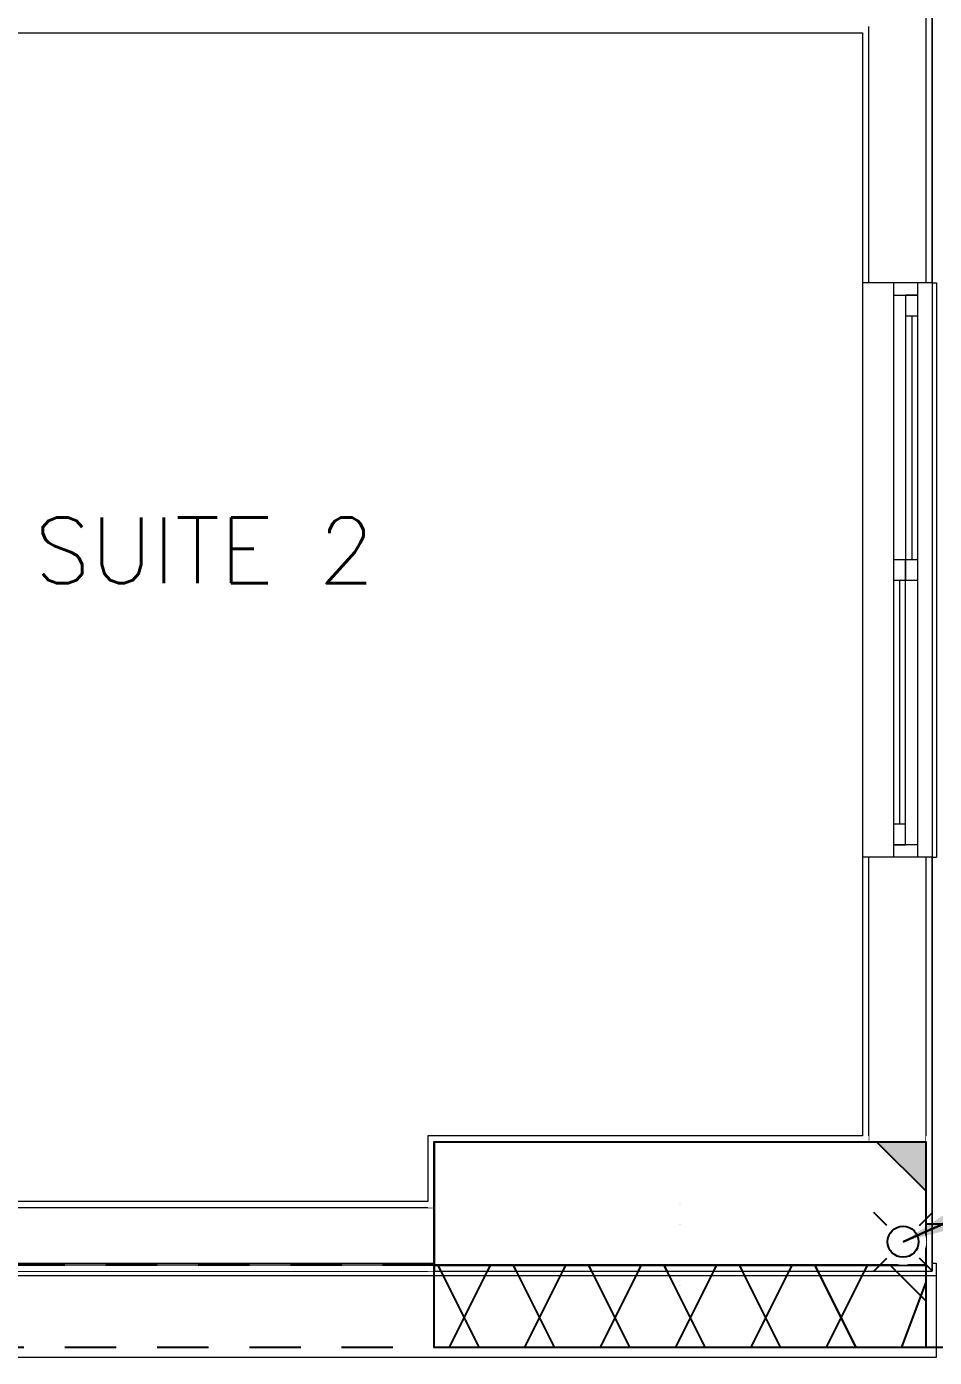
# Model space of a CAD drawing. Header units: millimetres. Extents: x 188.6 to 263.2, y 40.1 to 120.1.
# Drawn here: x 214.065 to 216.279, y 40.232 to 43.477 of the extents above; entities that cross this region are included whole.
import ezdxf

# ---------------------------------------------------------------- set-up
doc = ezdxf.new("R2010")
doc.units = ezdxf.units.MM
doc.set_wipeout_variables(frame=1)
doc.linetypes.add('HIDDEN2', pattern=[0.1875, 0.125, -0.0625])
doc.linetypes.add('Wipeout_Contour', pattern=[1000, 0, -1000])
for name, color, linetype in [('ARQ', 8, 'Continuous'), ('ARQ-BASE', 8, 'Continuous'), ('ESTR-PILARES', 11, 'Continuous'), ('ESTR-VIGAS', 11, 'HIDDEN2'), ('ESTRUTURA', 7, 'Continuous'), ('Janelas ARCHICAD', 7, 'Continuous'), ('SPDA-COL', 7, 'Continuous'), ('SPDA-D', 164, 'Continuous')]:
    doc.layers.add(name, color=color, linetype=linetype)
doc.styles.add('60-75', font='romans.shx', dxfattribs={"height": 0.12})
doc.dimstyles.new('IND75', dxfattribs={"dimtxt": 0.15, "dimasz": 0.1875, "dimexe": 0.15, "dimexo": 0, "dimgap": 0.1, "dimtad": 1, "dimzin": 10, "dimdsep": 46, "dimtxsty": '60-75', "dimcen": 0, "dimclrd": 256, "dimclre": 1, "dimclrt": 256, "dimadec": 0, "dimazin": 0, "dimtfac": 1, "dimtix": 1, "dimtmove": 2, "dimatfit": 3, "dimfxl": 0.15, "dimtolj": 1, "dimtzin": 6, "dimarcsym": 0})

# ---------------------------------------------------------------- blocks, each defined once
blk = doc.blocks.new('ESTR-1TP-29.09.2016')
blk.add_lwpolyline([(13.1824, 2.8802), (12.9374, 2.8802)])
at = {"layer": 'ESTR-PILARES'}
for p, q in [((12.3374, 2.9302), (12.3374, 2.9302)), ((12.3374, 2.8802), (12.3374, 2.8802)), ((11.7466, 2.7802), (11.8466, 2.5802)), ((11.7755, 2.5802), (11.8755, 2.7802)), ((11.9304, 2.7802), (12.0304, 2.5802)), ((11.9593, 2.5802), (12.0593, 2.7802)), ((12.1143, 2.7802), (12.2143, 2.5802)), ((12.1432, 2.5802), (12.2432, 2.7802)), ((12.2981, 2.7802), (12.3981, 2.5802)), ((12.327, 2.5802), (12.427, 2.7802)), ((12.482, 2.7802), (12.582, 2.5802)), ((12.5109, 2.5802), (12.6109, 2.7802)), ((12.6658, 2.7802), (12.7658, 2.5802)), ((12.6947, 2.5802), (12.7947, 2.7802)), ((12.8497, 2.7802), (12.9374, 2.6924)), ((12.3374, 2.7302), (12.3374, 2.7302)), ((12.8786, 2.5802), (12.9374, 2.739)), ((11.7374, 2.5802), (11.7374, 2.5802)), ((11.7374, 2.5802), (11.7374, 2.5802)), ((12.9374, 2.5802), (12.9374, 2.5802)), ((12.9374, 2.5802), (12.9374, 2.5802))]:
    blk.add_line(p, q, dxfattribs=at)
for points in [[(11.7374, 2.7802), (12.9374, 2.7802), (12.9374, 3.0802), (11.7374, 3.0802), (11.7374, 2.7802)], [(12.9374, 3.0802), (12.8174, 3.0802), (12.9374, 2.9602), (12.9374, 3.0802)], [(12.9374, 2.7802), (11.7374, 2.7802), (11.7374, 2.5802), (12.9374, 2.5802), (12.9374, 2.7802)]]:
    blk.add_lwpolyline(points, dxfattribs=at)
for points in [[(12.9374, 3.0802), (12.8174, 3.0802), (12.9374, 2.9602)], [(12.9374, 3.0802), (12.9374, 2.9602), (12.9374, 3.0802)]]:
    blk.add_solid(points, dxfattribs=at)
at = {"layer": 'ESTR-VIGAS'}
for points in [[(11.7374, 2.7802), (5.4374, 2.7802)], [(5.4374, 2.5802), (11.7374, 2.5802)], [(12.9374, 2.5802), (16.6774, 2.5802)]]:
    blk.add_lwpolyline(points, dxfattribs=at)
blk = doc.blocks.new('Vão de Janela Simples_3')
at = {"layer": 'Janelas ARCHICAD', "color": 8, "linetype": 'Continuous', "lineweight": 0}
for p, q in [((-700, 0), (-700, 10)), ((-700, 10), (700, 10)), ((-700, 0), (700, 0)), ((700, 0), (700, 10))]:
    blk.add_line(p, q, dxfattribs=at)
blk = doc.blocks.new('Janela de Correr 2-Folhas 21_5')
at = {"layer": 'Janelas ARCHICAD', "color": 8, "linetype": 'Continuous', "lineweight": 0}
for p, q in [((-700, 75), (700, 75)), ((-700, 60), (-700, 75)), ((700, 60), (700, 75)), ((-700, 0), (-700, 60)), ((700, 0), (700, 60)), ((-700, 0), (-670, 0)), ((-700, -60), (-700, 0)), ((-700, -60), (-700, 0)), ((-670, 0), (25, 0)), ((-670, 0), (-670, -60)), ((-25, 0), (670, 0)), ((-25, 0), (25, 0)), ((-25, -30), (-25, 0)), ((25, 0), (25, -30)), ((25, 0), (620, 0)), ((620, -30), (620, 0)), ((620, 0), (670, 0)), ((670, -60), (670, 0)), ((670, 0), (700, 0)), ((670, 0), (670, -30)), ((700, -60), (700, 0)), ((700, -60), (700, 0)), ((-670, -30), (-620, -30)), ((-670, -60), (-670, -30)), ((-620, -30), (-620, -60)), ((-620, -30), (-25, -30)), ((-25, -60), (-25, -30)), ((-25, -30), (25, -30)), ((25, -30), (-25, -30)), ((25, -15), (620, -15)), ((25, -30), (25, -60)), ((620, -30), (25, -30)), ((670, -30), (620, -30)), ((-670, -60), (-700, -60)), ((-700, -80), (-700, -60)), ((25, -60), (-670, -60)), ((-620, -60), (-670, -60)), ((-620, -45), (-25, -45)), ((-25, -60), (-620, -60)), ((670, -60), (-25, -60)), ((25, -60), (-25, -60)), ((700, -60), (670, -60)), ((700, -80), (700, -60)), ((-700, -95), (-700, -80)), ((-700, -95), (700, -95)), ((700, -95), (700, -80))]:
    blk.add_line(p, q, dxfattribs=at)
blk = doc.blocks.new('arq-3pav')
at = {"layer": 'ARQ', "color": 8, "linetype": 'Continuous', "lineweight": 0}
for p, q in [((11.2303, 2.595), (11.1703, 2.595)), ((11.2303, 1.195), (11.1703, 1.195))]:
    blk.add_line(p, q, dxfattribs=at)
at = {"layer": 'ARQ', "color": 8, "linetype": 'Continuous', "lineweight": 0, "flags": 128}
for points in [[(11.2653, 3.5024), (11.2653, 2.595)], [(11.2653, 3.5024), (11.2653, 2.595)], [(11.2653, 1.195), (11.2653, 0.1849)], [(11.2653, 1.195), (11.2653, 0.1849)], [(11.2653, 0.1849), (7.9254, 0.1849)], [(11.2653, 0.1849), (7.9254, 0.1849)], [(7.9254, 0.1749), (11.2753, 0.1749)], [(7.9254, 0.1749), (11.2653, 0.1749)]]:
    blk.add_lwpolyline(points, dxfattribs=at)
blk.add_lwpolyline([(11.275, -0.025), (0, -0.025), (0, 0.205), (11.275, 0.205)], close=True, dxfattribs=at)
at = {"layer": 'ARQ', "color": 8, "linetype": 'Continuous', "lineweight": 0, "xscale": 0.001, "yscale": 0.001, "rotation": 270.0000205593306}
blk.add_blockref('Vão de Janela Simples_3', (11.2653, 1.895), dxfattribs=at)
blk.add_blockref('Vão de Janela Simples_3', (11.2653, 1.895), dxfattribs=at)
at = {"color": 8, "linetype": 'Wipeout_Contour', "lineweight": 0, "ltscale": 36593.799002}
blk.add_wipeout([(11.1103, 3.2049), (11.0953, 3.2049), (11.0953, 2.595), (11.1103, 2.595)], dxfattribs=at).dxf.layer = 'ARQ'
at = {"color": 8, "linetype": 'Wipeout_Contour', "lineweight": 0, "ltscale": 41737.382811}
blk.add_wipeout([(11.1103, 1.195), (11.0953, 1.195), (11.0953, 0.5149), (11.1103, 0.5149)], dxfattribs=at).dxf.layer = 'ARQ'
at = {"color": 8, "linetype": 'Wipeout_Contour', "lineweight": 0, "ltscale": 49334.309498}
blk.add_wipeout([(8.0553, 0.3549), (8.0553, 0.3399), (10.0353, 0.3398), (10.0353, 0.3548)], dxfattribs=at).dxf.layer = 'ARQ'
at = {"layer": 'ARQ', "color": 8, "linetype": 'Continuous', "lineweight": 0}
for p, q in [((11.1103, 2.595), (11.0953, 2.595)), ((11.1703, 2.595), (11.1103, 2.595)), ((11.1103, 1.195), (11.0953, 1.195)), ((11.1103, 0.4999), (11.1103, 1.195)), ((11.1703, 1.195), (11.1103, 1.195)), ((10.0503, 0.3398), (7.9254, 0.3399))]:
    blk.add_line(p, q, dxfattribs=at)
at = {"layer": 'ARQ', "color": 8, "linetype": 'Continuous', "lineweight": 0, "flags": 128}
for points in [[(11.0953, 1.195), (11.0953, 0.5149)], [(10.0353, 0.3548), (8.0553, 0.3549)]]:
    blk.add_lwpolyline(points, dxfattribs=at)
at = {"color": 8, "linetype": 'Wipeout_Contour', "lineweight": 0, "ltscale": 35764.764705}
blk.add_wipeout([(11.2503, 3.5024), (11.2503, 2.595), (11.2653, 2.595), (11.2653, 3.5024)], dxfattribs=at).dxf.layer = 'ARQ'
at = {"color": 8, "linetype": 'Wipeout_Contour', "lineweight": 0, "ltscale": 35893.028104}
blk.add_wipeout([(11.0953, 3.2199), (11.0953, 3.2049), (11.1103, 3.2049), (11.1103, 3.2199)], dxfattribs=at).dxf.layer = 'ARQ'
at = {"color": 8, "linetype": 'Wipeout_Contour', "lineweight": 0, "ltscale": 41289.723372}
blk.add_wipeout([(11.2503, 1.195), (11.2503, 0.5149), (11.2653, 0.5149), (11.2653, 1.195)], dxfattribs=at).dxf.layer = 'ARQ'
at = {"color": 8, "linetype": 'Wipeout_Contour', "lineweight": 0, "ltscale": 73252.610373}
blk.add_wipeout([(7.9254, 0.1849), (10.0503, 0.1848), (10.0503, 0.1849), (10.0353, 0.1849), (10.0353, 0.1998), (7.9254, 0.1999)], dxfattribs=at).dxf.layer = 'ARQ'
at = {"layer": 'ARQ', "color": 8, "linetype": 'Continuous', "lineweight": 0}
for p, q in [((11.2503, 2.595), (11.2503, 3.5024)), ((11.1103, 3.2049), (11.1103, 3.2199)), ((11.1103, 2.595), (11.1103, 3.2049)), ((11.2503, 2.595), (11.2303, 2.595)), ((11.2653, 2.595), (11.2503, 2.595)), ((11.2503, 1.195), (11.2303, 1.195)), ((11.2503, 0.4999), (11.2503, 1.195)), ((11.2653, 1.195), (11.2503, 1.195)), ((10.0503, 0.1998), (7.9254, 0.1999))]:
    blk.add_line(p, q, dxfattribs=at)
at = {"layer": 'ARQ', "color": 8, "linetype": 'Continuous', "lineweight": 0, "flags": 128}
for points in [[(11.2653, 2.595), (11.2653, 3.5024)], [(11.0953, 3.2049), (11.0953, 2.595)], [(11.2653, 0.5149), (11.2653, 1.195)], [(10.0503, 0.3398), (10.0503, 0.1998)], [(7.9254, 0.1849), (10.0503, 0.1848)]]:
    blk.add_lwpolyline(points, dxfattribs=at)
at = {"layer": 'ARQ', "color": 8, "linetype": 'Continuous', "lineweight": 0, "xscale": -0.001, "yscale": 0.001, "rotation": 90.00002212149977}
blk.add_blockref('Janela de Correr 2-Folhas 21_5', (11.1703, 1.895), dxfattribs=at)
at = {"color": 8, "linetype": 'Wipeout_Contour', "lineweight": 0, "ltscale": 42411.062637}
blk.add_wipeout([(11.0953, 3.2199), (7.4353, 3.2199), (7.4353, 3.2049), (11.0953, 3.2049)], dxfattribs=at).dxf.layer = 'ARQ'
at = {"color": 8, "linetype": 'Wipeout_Contour', "lineweight": 0, "ltscale": 89232.669292}
blk.add_wipeout([(10.0503, 0.1998), (10.0503, 0.1849), (11.2653, 0.1849), (11.2653, 0.4999), (11.2503, 0.4999), (11.2503, 0.1999), (10.0503, 0.1999), (10.0503, 0.3398)], dxfattribs=at).dxf.layer = 'ARQ'
at = {"layer": 'ARQ', "color": 8, "linetype": 'Continuous', "lineweight": 0, "flags": 128}
blk.add_lwpolyline([(7.4353, 3.2049), (11.0953, 3.2049)], dxfattribs=at)
at = {"color": 8, "linetype": 'Wipeout_Contour', "lineweight": 0, "ltscale": 67356.644057}
blk.add_wipeout([(11.0953, 0.5149), (10.0353, 0.5149), (10.0353, 0.3548), (10.0503, 0.3548), (10.0503, 0.4999), (11.0953, 0.4999)], dxfattribs=at).dxf.layer = 'ARQ'
at = {"color": 8, "linetype": 'Wipeout_Contour', "lineweight": 0, "ltscale": 42257.247355}
blk.add_wipeout([(11.2653, 0.5149), (11.2503, 0.5149), (11.2503, 0.4999), (11.2653, 0.4999)], dxfattribs=at).dxf.layer = 'ARQ'
at = {"color": 8, "linetype": 'Wipeout_Contour', "lineweight": 0, "ltscale": 46636.440428}
blk.add_wipeout([(10.0353, 0.1998), (10.0353, 0.1849), (10.0503, 0.1849), (10.0503, 0.1998)], dxfattribs=at).dxf.layer = 'ARQ'
at = {"color": 8, "linetype": 'Wipeout_Contour', "lineweight": 0, "ltscale": 42694.539774}
blk.add_wipeout([(11.0953, 0.4999), (11.1103, 0.4999), (11.1103, 0.5149), (11.0953, 0.5149)], dxfattribs=at).dxf.layer = 'ARQ'
at = {"color": 8, "linetype": 'Wipeout_Contour', "lineweight": 0, "ltscale": 46221.791736}
blk.add_wipeout([(10.0503, 0.3548), (10.0353, 0.3548), (10.0353, 0.3398), (10.0503, 0.3398)], dxfattribs=at).dxf.layer = 'ARQ'
at = {"color": 8, "linetype": 'Wipeout_Contour', "lineweight": 0, "ltscale": 44462.905503}
blk.add_wipeout([(10.0503, 0.1999), (11.2503, 0.1999), (11.2503, 0.4999), (10.0503, 0.4999)], dxfattribs=at).dxf.layer = 'ARQ'
at = {"layer": 'ARQ', "color": 8, "linetype": 'Continuous', "lineweight": 0, "flags": 128}
for points in [[(11.0953, 0.5149), (10.0353, 0.5149), (10.0353, 0.3548)], [(10.0503, 0.1849), (11.2653, 0.1849), (11.2653, 0.4999)], [(11.2653, 0.4999), (11.2653, 0.5149)]]:
    blk.add_lwpolyline(points, dxfattribs=at)
blk.add_lwpolyline([(10.0503, 0.1999), (11.2503, 0.1999), (11.2503, 0.4999), (10.0503, 0.4999)], close=True, dxfattribs=at)
at = {"layer": 'ESTRUTURA'}
blk.add_blockref('ESTR-1TP-29.09.2016', (-1.6874, -2.5802), dxfattribs=at)
blk = doc.blocks.new('cap')
blk.add_wipeout([(0.0003, 0.075), (-0.0036, 0.0749), (-0.0076, 0.0746), (-0.0115, 0.0741), (-0.0153, 0.0734), (-0.0191, 0.0725), (-0.0229, 0.0714), (-0.0266, 0.0701), (-0.0302, 0.0686), (-0.0338, 0.067), (-0.0373, 0.0651), (-0.0406, 0.0631), (-0.0439, 0.0608), (-0.047, 0.0585), (-0.05, 0.0559), (-0.0528, 0.0532), (-0.0555, 0.0504), (-0.0581, 0.0474), (-0.0605, 0.0443), (-0.0627, 0.0411), (-0.0648, 0.0377), (-0.0667, 0.0343), (-0.0684, 0.0308), (-0.0699, 0.0271), (-0.0712, 0.0234), (-0.0724, 0.0197), (-0.0733, 0.0159), (-0.074, 0.012), (-0.0746, 0.0081), (-0.0749, 0.0042), (-0.075, 0.0003), (-0.0749, -0.0036), (-0.0746, -0.0076), (-0.0741, -0.0115), (-0.0734, -0.0153), (-0.0725, -0.0191), (-0.0714, -0.0229), (-0.0701, -0.0266), (-0.0686, -0.0302), (-0.067, -0.0338), (-0.0651, -0.0373), (-0.0631, -0.0406), (-0.0608, -0.0439), (-0.0585, -0.047), (-0.0559, -0.05), (-0.0532, -0.0528), (-0.0504, -0.0555), (-0.0474, -0.0581), (-0.0443, -0.0605), (-0.0411, -0.0627), (-0.0377, -0.0648), (-0.0343, -0.0667), (-0.0308, -0.0684), (-0.0271, -0.0699), (-0.0234, -0.0712), (-0.0197, -0.0724), (-0.0159, -0.0733), (-0.012, -0.074), (-0.0081, -0.0746), (-0.0042, -0.0749), (-0.0003, -0.075), (0.0036, -0.0749), (0.0076, -0.0746), (0.0115, -0.0741), (0.0153, -0.0734), (0.0191, -0.0725), (0.0229, -0.0714), (0.0266, -0.0701), (0.0302, -0.0686), (0.0338, -0.067), (0.0373, -0.0651), (0.0406, -0.0631), (0.0439, -0.0608), (0.047, -0.0585), (0.05, -0.0559), (0.0528, -0.0532), (0.0555, -0.0504), (0.0581, -0.0474), (0.0605, -0.0443), (0.0627, -0.0411), (0.0648, -0.0377), (0.0667, -0.0343), (0.0684, -0.0308), (0.0699, -0.0271), (0.0712, -0.0234), (0.0724, -0.0197), (0.0733, -0.0159), (0.074, -0.012), (0.0746, -0.0081), (0.0749, -0.0042), (0.075, -0.0003), (0.0749, 0.0036), (0.0746, 0.0076), (0.0741, 0.0115), (0.0734, 0.0153), (0.0725, 0.0191), (0.0714, 0.0229), (0.0701, 0.0266), (0.0686, 0.0302), (0.067, 0.0338), (0.0651, 0.0373), (0.0631, 0.0406), (0.0608, 0.0439), (0.0585, 0.047), (0.0559, 0.05), (0.0532, 0.0528), (0.0504, 0.0555), (0.0474, 0.0581), (0.0443, 0.0605), (0.0411, 0.0627), (0.0377, 0.0648), (0.0343, 0.0667), (0.0308, 0.0684), (0.0271, 0.0699), (0.0234, 0.0712), (0.0197, 0.0724), (0.0159, 0.0733), (0.012, 0.074), (0.0081, 0.0746), (0.0042, 0.0749)])
for p, q in [((-0.053, 0.053), (-0.0955, 0.0955)), ((0.053, 0.053), (0.0955, 0.0955)), ((-0.0955, -0.0955), (-0.053, -0.053)), ((0.0955, -0.0955), (0.053, -0.053))]:
    blk.add_line(p, q)
blk.add_circle((0, 0), 0.0504)

msp = doc.modelspace()

# ---------------------------------------------------------------- block references
msp.add_blockref('arq-3pav', (205.0084, 40.2568))

# ---------------------------------------------------------------- next in the draw order: block references
at = {"layer": 'ESTRUTURA'}
msp.add_blockref('ESTR-1TP-29.09.2016', (203.3211, 37.6766), dxfattribs=at)

# ---------------------------------------------------------------- next in the draw order: texts
at = {"layer": 'ARQ-BASE', "color": 8, "style": '60-75'}
msp.add_text('SUITE 2', height=0.16, dxfattribs=at).set_placement((214.084, 42.1194))

# ---------------------------------------------------------------- next in the draw order: block references
at = {"layer": 'SPDA-D', "xscale": 0.75, "yscale": 0.75, "zscale": 0.75}
msp.add_blockref('cap', (216.2025, 40.5138), dxfattribs=at)

# ---------------------------------------------------------------- next in the draw order: leaders
at = {"layer": 'SPDA-COL'}
for points in [[(217.2753, 40.994), (216.2025, 40.5138)], [(216.2025, 40.5138), (217.2753, 40.994)]]:
    msp.add_leader(points, dimstyle='IND75', dxfattribs=at)

doc.saveas('drawing.dxf')
